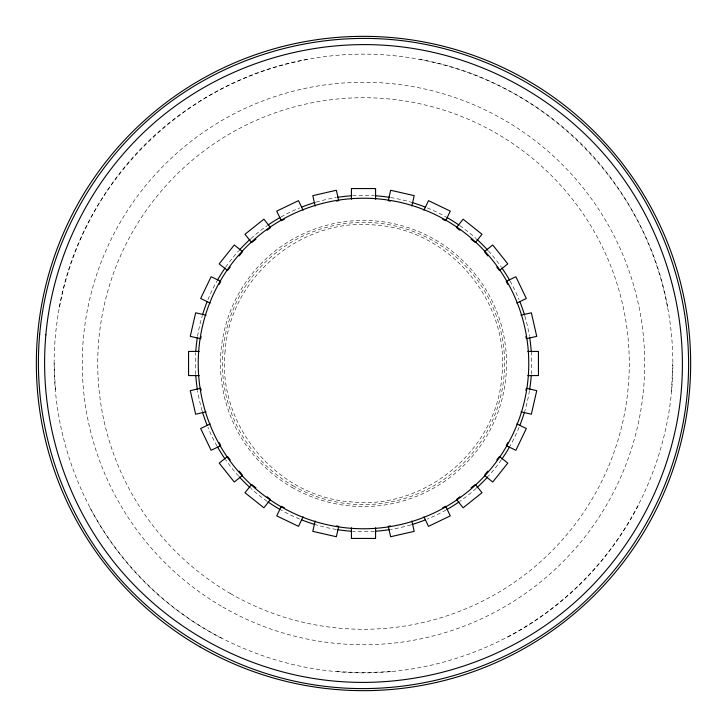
<?xml version="1.0" encoding="UTF-8"?>
<svg xmlns="http://www.w3.org/2000/svg" width="727" height="727" viewBox="0 0 727 727"><rect width="100%" height="100%" fill="white"/><g stroke="black" fill="none" stroke-linecap="round" stroke-linejoin="round"><path stroke-width="0.55" stroke-dasharray="3.63 2.73" d="M54.143 363.5C54.116 282.349 87.44 202.179 144.755 144.755C202.179 87.44 282.349 54.116 363.5 54.143C444.651 54.116 524.821 87.44 582.245 144.755C639.56 202.179 672.884 282.349 672.857 363.5C672.884 444.651 639.56 524.821 582.245 582.245C524.821 639.56 444.651 672.884 363.5 672.857C282.349 672.884 202.179 639.56 144.755 582.245C87.44 524.821 54.116 444.651 54.143 363.5L55.479 391.29M671.521 391.29L672.766 363.5M59.396 307.221C80.951 183.931 183.931 80.951 307.221 59.396M638.224 505.547C608.781 561.944 561.944 608.781 505.547 638.224M391.29 671.521L363.5 672.766L335.71 671.521M419.779 59.396C543.069 80.951 646.049 183.931 667.604 307.221M221.453 638.224C165.056 608.781 118.219 561.944 88.776 505.547M531.237 351.505A168.164 168.164 0 0 1 531.237 375.495M529.456 390.672A168.164 168.164 0 0 1 524.858 410.882M519.069 427.349A168.164 168.164 0 0 1 510.036 446.005M501.321 459.855A168.164 168.164 0 0 1 488.426 476.076M476.076 488.426A168.164 168.164 0 0 1 459.855 501.321M446.005 510.036A168.164 168.164 0 0 1 427.349 519.069M410.882 524.858A168.164 168.164 0 0 1 390.672 529.456M374.405 531.31A168.164 168.164 0 0 1 352.595 531.31M336.328 529.456A168.164 168.164 0 0 1 316.118 524.858M299.651 519.069A168.164 168.164 0 0 1 280.995 510.036M267.145 501.321A168.164 168.164 0 0 1 250.924 488.426M238.574 476.076A168.164 168.164 0 0 1 225.679 459.855M216.964 446.005A168.164 168.164 0 0 1 207.931 427.349M202.142 410.882A168.164 168.164 0 0 1 197.544 390.672M195.69 374.405A168.164 168.164 0 0 1 195.69 352.595M197.544 336.328A168.164 168.164 0 0 1 202.142 316.118M207.931 299.651A168.164 168.164 0 0 1 216.964 280.995M225.679 267.145A168.164 168.164 0 0 1 238.574 250.924M250.924 238.574A168.164 168.164 0 0 1 267.145 225.679M280.995 216.964A168.164 168.164 0 0 1 299.651 207.931M316.118 202.142A168.164 168.164 0 0 1 336.328 197.544M352.595 195.69A168.164 168.164 0 0 1 374.405 195.69M390.672 197.544A168.164 168.164 0 0 1 410.882 202.142M427.349 207.931A168.164 168.164 0 0 1 446.005 216.964M459.855 225.679A168.164 168.164 0 0 1 476.076 238.574M488.426 250.924A168.164 168.164 0 0 1 501.321 267.145M510.036 280.995A168.164 168.164 0 0 1 519.069 299.651M524.858 316.118A168.164 168.164 0 0 1 529.456 336.328M225.125 351.014C216.755 424.795 276.914 496.914 351.014 501.875C424.795 510.245 496.914 450.086 501.875 375.986C510.245 302.205 450.086 230.086 375.986 225.125C302.205 216.755 230.086 276.914 225.125 351.014M222.88 607.063A281.24 281.24 0 0 0 644.74 363.5A281.24 281.24 0 0 0 222.88 119.937A281.24 281.24 0 0 0 222.88 607.063M291.981 487.372A143.037 143.037 0 0 0 506.537 363.5A143.037 143.037 0 0 0 291.981 239.628A143.037 143.037 0 0 0 291.981 487.372M292.945 485.7A141.102 141.102 0 0 0 504.602 363.5A141.102 141.102 0 0 0 292.945 241.3A141.102 141.102 0 0 0 292.945 485.7M230.613 593.668A265.782 265.782 0 0 0 629.282 363.5A265.782 265.782 0 0 0 230.613 133.332A265.782 265.782 0 0 0 230.613 593.668"/><path stroke-width="1.09" d="M201.125 336.574L200.634 338.718L190.265 336.356L195.645 312.792L206.005 315.164M315.164 520.995L312.792 531.355L336.356 536.735L338.718 526.366L336.574 525.875M411.836 206.005L414.208 195.645L390.644 190.265L388.282 200.634L390.426 201.125M525.875 390.426L526.366 388.282L536.735 390.644L531.355 414.208L520.995 411.836M219.281 284.293L220.708 281.331L211.13 276.714L200.652 298.488L210.23 303.095M423.905 210.23L428.512 200.652L450.286 211.13L445.669 220.708L442.707 219.281M303.095 516.77L298.488 526.348L276.714 515.87L281.331 506.292L284.293 507.719M507.719 442.707L506.292 445.669L515.87 450.286L526.348 428.512L516.77 423.905M230.25 267.073L227.515 270.508L219.2 263.874L234.267 244.99L242.582 251.615L239.156 255.913M487.844 471.087L484.418 475.385L492.733 482.01L507.8 463.126L499.485 456.492L496.75 459.927M255.913 239.156L251.615 242.582L244.99 234.267L263.874 219.2L270.508 227.515L267.073 230.25M459.927 496.75L456.492 499.485L463.126 507.8L482.01 492.733L475.385 484.418L471.087 487.844M284.293 219.281L281.331 220.708L276.714 211.13L298.488 200.652L303.095 210.23M210.23 423.905L200.652 428.512L211.13 450.286L220.708 445.669L219.281 442.707M516.77 303.095L526.348 298.488L515.87 276.714L506.292 281.331L507.719 284.293M442.707 507.719L445.669 506.292L450.286 515.87L428.512 526.348L423.905 516.77M336.574 201.125L338.718 200.634L336.356 190.265L312.792 195.645L315.164 206.005M520.995 315.164L531.355 312.792L536.735 336.356L526.366 338.718L525.875 336.574M206.005 411.836L195.645 414.208L190.265 390.644L200.634 388.282L201.125 390.426M390.426 525.875L388.282 526.366L390.644 536.735L414.208 531.355L411.836 520.995M199.198 351.423L188.566 351.423L188.566 375.577L199.198 375.577M527.802 351.423L538.434 351.423L538.434 375.577L527.802 375.577M459.927 230.25L456.492 227.515L463.126 219.2L482.01 234.267L475.385 242.582L471.087 239.156M255.913 487.844L251.615 484.418L244.99 492.733L263.874 507.8L270.508 499.485L267.073 496.75M487.844 255.913L484.418 251.615L492.733 244.99L507.8 263.874L499.485 270.508L496.75 267.073M230.25 459.927L227.515 456.492L219.2 463.126L234.267 482.01L242.582 475.385L239.156 471.087M375.577 199.198L375.577 188.566L351.423 188.566L351.423 199.198M375.577 527.802L375.577 538.434L351.423 538.434L351.423 527.802M531.237 375.495A168.164 168.164 0 0 1 529.629 389.59M524.54 411.927A168.164 168.164 0 0 1 519.887 425.322M509.5 446.951A168.164 168.164 0 0 1 501.948 458.964M487.69 476.885A168.164 168.164 0 0 1 476.885 487.69M458.964 501.948A168.164 168.164 0 0 1 446.951 509.5M425.322 519.887A168.164 168.164 0 0 1 411.927 524.54M389.59 529.629A168.164 168.164 0 0 1 375.495 531.237M351.505 531.237A168.164 168.164 0 0 1 337.41 529.629M315.073 524.54A168.164 168.164 0 0 1 301.678 519.887M280.049 509.5A168.164 168.164 0 0 1 268.036 501.948M250.115 487.69A168.164 168.164 0 0 1 239.31 476.885M225.052 458.964A168.164 168.164 0 0 1 217.5 446.951M207.113 425.322A168.164 168.164 0 0 1 202.46 411.927M197.371 389.59A168.164 168.164 0 0 1 195.763 375.495M195.763 351.505A168.164 168.164 0 0 1 197.371 337.41M202.46 315.073A168.164 168.164 0 0 1 207.113 301.678M217.5 280.049A168.164 168.164 0 0 1 225.052 268.036M239.31 250.115A168.164 168.164 0 0 1 250.115 239.31M268.036 225.052A168.164 168.164 0 0 1 280.049 217.5M301.678 207.113A168.164 168.164 0 0 1 315.073 202.46M337.41 197.371A168.164 168.164 0 0 1 351.505 195.763M375.495 195.763A168.164 168.164 0 0 1 389.59 197.371M411.927 202.46A168.164 168.164 0 0 1 425.322 207.113M446.951 217.5A168.164 168.164 0 0 1 458.964 225.052M476.885 239.31A168.164 168.164 0 0 1 487.69 250.115M501.948 268.036A168.164 168.164 0 0 1 509.5 280.049M519.887 301.678A168.164 168.164 0 0 1 524.54 315.073M529.629 337.41A168.164 168.164 0 0 1 531.237 351.505M39.685 334.284C32.124 417.771 58.342 503.311 111.086 568.432C165.811 635.734 247.871 679.545 334.284 687.315C417.771 694.876 503.311 668.658 568.432 615.914C635.734 561.189 679.545 479.129 687.315 392.716C694.876 309.229 668.658 223.689 615.914 158.568C561.189 91.266 479.129 47.455 392.716 39.685C309.229 32.124 223.689 58.342 158.568 111.086C91.266 165.811 47.455 247.871 39.685 334.284M45.856 334.838C38.44 416.735 64.158 500.649 115.893 564.525C169.573 630.545 250.07 673.52 334.838 681.144C416.735 688.56 500.649 662.842 564.525 611.107C630.545 557.427 673.52 476.93 681.144 392.162C688.56 310.265 662.842 226.351 611.107 162.475C557.427 96.455 476.93 53.48 392.162 45.856C310.265 38.44 226.351 64.158 162.475 115.893C96.455 169.573 53.48 250.07 45.856 334.838M280.867 506.628A165.265 165.265 0 0 0 528.765 363.5A165.265 165.265 0 0 0 280.867 220.372A165.265 165.265 0 0 0 280.867 506.628M199.925 646.821A327.15 327.15 0 0 0 690.65 363.5A327.15 327.15 0 0 0 199.925 80.179A327.15 327.15 0 0 0 199.925 646.821"/></g></svg>
